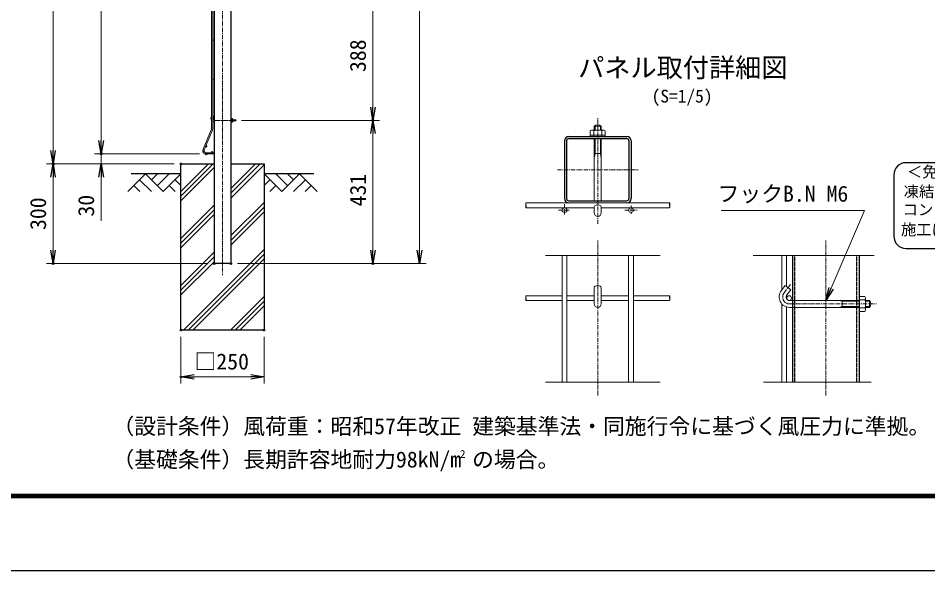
# Model space of a CAD drawing. Units: millimetres, scale not verified, with parts at other scales. Extents: x -4200 to 4200, y -2970 to 2970.
# Drawn here: x -616 to 2120, y -2970 to -1308 of the extents above; entities that cross this region are included whole.
import ezdxf
from ezdxf.enums import TextEntityAlignment as Align

# ---------------------------------------------------------------- set-up
doc = ezdxf.new("R2010")
doc.units = ezdxf.units.MM
doc.header["$LTSCALE"] = 10
doc.header["$PDMODE"] = 32
doc.header["$PDSIZE"] = 5
for name, pattern in [('USER1', [2, 1.25, -0.25, 0.25, -0.25]), ('USER2', [0.375, 0.25, -0.125]), ('USER3', [1.125, 0.75, -0.125, 0.125, -0.125])]:
    doc.linetypes.add(name, pattern=pattern)
for name, color, linetype, lineweight in [('0-0_D-TTL-TXT', 7, 'Continuous', 25), ('0-1_D-TTL', 7, 'Continuous', 25), ('0-2_D-BMK', 2, 'USER1', 13), ('0-3_D-STR2', 7, 'Continuous', 9), ('0-4_D-STR-DIM', 7, 'Continuous', 13), ('0-5_0', 7, 'Continuous', 25), ('0-7_D-STR-TXT', 7, 'Continuous', 13), ('0-8_D-STR3', 3, 'Continuous', 13), ('0-9_D-STR1', 1, 'Continuous', 25), ('0-B_D-BGD', 7, 'Continuous', 25), ('0-C_D-DCR-HCH', 7, 'Continuous', 13), ('0-D_D-STR4', 7, 'Continuous', 25)]:
    doc.layers.add(name, color=color, linetype=linetype, lineweight=lineweight)
doc.layers.add('0-6_DEFPOINTS', color=7, linetype='Continuous')
doc.styles.add('ＭＳ ゴシック', font='')
doc.styles.get('ＭＳ ゴシック').set_extended_font_data('MS Gothic')

# ---------------------------------------------------------------- blocks, each defined once
blk = doc.blocks.new('_OPEN')
at = {"layer": '0-5_0'}
blk.add_line((0, 0), (-10, 0), dxfattribs=at)
blk.add_lwpolyline([(-10, 1.667), (0, 0), (-10, -1.667)], dxfattribs=at)

msp = doc.modelspace()

# ---------------------------------------------------------------- linework, layer by layer
at = {"layer": '0-0_D-TTL-TXT', "color": 2}
for p, q in [((3857.59, -1742.14), (2055.06, -1742.14)), ((2018.21, -1778.99), (2018.21, -1963.26)), ((2055.06, -2000.11), (3857.59, -2000.11))]:
    msp.add_line(p, q, dxfattribs=at)
for centre, start, end in [((2055.06, -1778.99), 90, 180), ((2055.06, -1963.26), 180, 270)]:
    msp.add_arc(centre, 36.85, start, end, dxfattribs=at)
at = {"layer": '0-1_D-TTL', "color": 2}
msp.add_lwpolyline([(-4199.68, 2970.23), (4200.32, 2970.23), (4200.32, -2969.77), (-4199.68, -2969.77)], close=True, dxfattribs=at)
at = {"layer": '0-1_D-TTL'}
for points in [[(-3929.68, 2750.23), (3930.32, 2750.23), (3930.32, -2749.77), (-3929.68, -2749.77)], [(-3927.18, 2747.73), (3927.82, 2747.73), (3927.82, -2747.27), (-3927.18, -2747.27)], [(-3924.68, 2745.23), (3925.32, 2745.23), (3925.32, -2744.77), (-3924.68, -2744.77)], [(-3922.18, 2742.73), (3922.82, 2742.73), (3922.82, -2742.27), (-3922.18, -2742.27)], [(-3919.68, 2740.23), (3920.32, 2740.23), (3920.32, -2739.77), (-3919.68, -2739.77)]]:
    msp.add_lwpolyline(points, close=True, dxfattribs=at)
at = {"layer": '0-2_D-BMK'}
for p, q in [((-1.02, 282.54), (-1.02, -2080.1)), ((1127.65, -1926.22), (1127.65, -1608.7)), ((1006.44, -1763.21), (1248.85, -1763.21)), ((1009.1, -1884.81), (1043.15, -1884.81)), ((1027.65, -1866.61), (1027.65, -1897.74)), ((1208.84, -1884.81), (1247.72, -1884.81)), ((1227.65, -1870.63), (1227.65, -1895.72)), ((1127.65, -2442.21), (1127.65, -1976.63)), ((1813.74, -2442.21), (1813.74, -1976.63)), ((1687.92, -2133.7), (1706.86, -2108.57)), ((1704.54, -2167.02), (1966.26, -2167.02))]:
    msp.add_line(p, q, dxfattribs=at)
at = {"layer": '0-2_D-BMK', "linetype": 'USER3'}
msp.add_line((-27.42, -1614.8), (36.42, -1614.8), dxfattribs=at)
at = {"layer": '0-2_D-BMK'}
msp.add_arc((1704.54, -2146.22), 20.8, 143, 270, dxfattribs=at)
at = {"layer": '0-3_D-STR2'}
for p, q in [((-34.12, -1640.74), (-34.12, -805.86)), ((-30.52, -1640.74), (-30.52, -805.86)), ((-59.52, -1701.9), (-34.62, -1643.24)), ((-56.21, -1703.3), (-31.31, -1644.65)), ((-28.52, -1712.2), (-50.32, -1712.2)), ((-28.52, -1715.8), (-50.32, -1715.8)), ((-28.52, -1712.2), (-28.52, -1715.8)), ((1343.6, -1863.21), (911.69, -1863.21)), ((1117.25, -1877.61), (911.69, -1877.61)), ((1343.6, -1877.61), (1138.05, -1877.61)), ((1020.45, -2021.13), (1020.45, -2402.61)), ((1034.85, -2021.13), (1034.85, -2402.61)), ((1220.45, -2021.13), (1220.45, -2402.61)), ((1234.85, -2021.13), (1234.85, -2402.61)), ((1681.34, -2125.16), (1681.34, -2021.13)), ((1695.74, -2114.82), (1695.74, -2021.13)), ((1020.45, -2142.22), (911.69, -2142.22)), ((1020.45, -2156.62), (911.69, -2156.62)), ((1117.25, -2142.22), (1034.85, -2142.22)), ((1117.25, -2156.62), (1034.85, -2156.62)), ((1220.45, -2142.22), (1138.05, -2142.22)), ((1220.45, -2156.62), (1138.05, -2156.62)), ((1343.59, -2142.22), (1234.85, -2142.22)), ((1343.59, -2156.62), (1234.85, -2156.62)), ((1695.74, -2140.68), (1695.74, -2151.76)), ((1681.34, -2402.61), (1681.34, -2167.08)), ((1695.74, -2402.61), (1695.74, -2176.15))]:
    msp.add_line(p, q, dxfattribs=at)
for centre, radius in [((-28.72, -1373.52), 1.8), ((-28.72, -1492.16), 1.8), ((-28.72, -1610.4), 1.8), ((-49.78, -1692.78), 1.8), ((-32.02, -1710.4), 1.8), ((1027.65, -1884.81), 7.2), ((1227.65, -1884.81), 7.2), ((1703.05, -2149.41), 7.2)]:
    msp.add_circle(centre, radius, dxfattribs=at)
for centre, radius, start, end in [((-40.52, -1640.74), 6.4, 337, 0), ((-40.52, -1640.74), 10, 337, 0), ((-50.32, -1705.8), 10, 157, 270), ((-50.32, -1705.8), 6.4, 157, 270)]:
    msp.add_arc(centre, radius, start, end, dxfattribs=at)
for centre, ratio, start_param, end_param in [((911.69, -1866.81), 0.143611, 6.2831853, 9.424778), ((1343.6, -1874.02), 0.143651, 3.1457196, 6.2933134), ((911.69, -2145.82), 0.143611, 6.2831853, 9.424778), ((1343.59, -2153.02), 0.143651, 3.1457196, 6.2933134)]:
    msp.add_ellipse(centre, major_axis=(0, 3.6), ratio=ratio, start_param=start_param, end_param=end_param, dxfattribs=at)
for centre in [(911.69, -1874.01), (1343.6, -1866.81), (911.69, -2153.02), (1343.59, -2145.82)]:
    msp.add_ellipse(centre, major_axis=(0, 3.6), ratio=0.143611, dxfattribs=at)
at = {"layer": '0-4_D-STR-DIM'}
for p, q in [((-510.52, 229.2), (-510.52, -1705.8)), ((591.34, -2005.8), (591.34, 229.2)), ((-366.04, -1675.8), (-366.04, -770.8)), ((451.34, -1267.3), (451.34, -1574.8)), ((-366.04, -1675.8), (-366.04, -1635.8)), ((56.42, -1614.8), (471.34, -1614.8)), ((56.42, -1614.8), (471.34, -1614.8)), ((451.34, -1654.8), (451.34, -2005.8)), ((-70.32, -1715.8), (-386.04, -1715.8)), ((-70.32, -1715.8), (-386.04, -1715.8)), ((-366.04, -1715.8), (-366.04, -1745.8)), ((-146.02, -1745.8), (-530.52, -1745.8)), ((-146.02, -1745.8), (-530.52, -1745.8)), ((-146.02, -1745.8), (-386.04, -1745.8)), ((-510.52, -1785.8), (-510.52, -2005.8)), ((-366.04, -1785.8), (-366.04, -1917.45)), ((970.02, -2021.13), (1315.29, -2021.13)), ((1959.37, -2021.13), (1595.37, -2021.13)), ((-46.02, -2045.8), (-530.52, -2045.8)), ((43.98, -2045.8), (611.34, -2045.8)), ((43.98, -2045.8), (471.34, -2045.8)), ((-126.02, -2265.8), (-126.02, -2406.4)), ((123.98, -2265.8), (123.98, -2406.4)), ((83.98, -2386.4), (-86.02, -2386.4)), ((1315.29, -2402.61), (970.02, -2402.61)), ((1950.11, -2402.61), (1625.68, -2402.61))]:
    msp.add_line(p, q, dxfattribs=at)
at = {"layer": '0-6_DEFPOINTS'}
for p in [(36.42, -1614.8), (451.34, -1614.8), (-366.04, -1715.8), (-50.32, -1715.8), (-510.52, -1745.8), (-126.02, -1745.8), (-510.52, -2045.8), (-26.02, -2045.8), (23.98, -2045.8), (23.98, -2045.8), (451.34, -2045.8), (-126.02, -2245.8), (123.98, -2245.8), (-126.02, -2386.4)]:
    msp.add_point(p, dxfattribs=at)
at = {"layer": '0-7_D-STR-TXT'}
msp.add_lwpolyline([(1498.97, -1885.86), (1930.35, -1885.86), (1814.53, -2154.78)], dxfattribs=at)
at = {"layer": '0-8_D-STR3'}
for p, q in [((-34.54, -1604.91), (-34.12, -1604.34)), ((-27.42, -1604.09), (-30.52, -1601.75)), ((-30.39, -1608.04), (-27.42, -1604.09)), ((-28.32, -1612.2), (-26.02, -1612.2)), ((28.12, -1609.28), (23.98, -1609.28)), ((28.12, -1612.04), (23.98, -1612.04)), ((28.62, -1610.64), (28.62, -1619.14)), ((-28.32, -1617.4), (-26.02, -1617.4)), ((28.12, -1617.56), (23.98, -1617.56)), ((28.12, -1620.33), (23.98, -1620.33)), ((28.62, -1617.4), (31.72, -1617.4)), ((1117.25, -1632.26), (1138.05, -1632.26)), ((1117.25, -1643.93), (1117.25, -1632.26)), ((1119.65, -1643.93), (1119.65, -1630.56)), ((1135.65, -1643.93), (1135.65, -1630.56)), ((1138.05, -1643.93), (1138.05, -1632.26)), ((1150.21, -1659.61), (1105.09, -1659.61)), ((1146.31, -1643.93), (1108.99, -1643.93)), ((1111.75, -1643.93), (1115.65, -1646.19)), ((1119.55, -1643.93), (1115.65, -1646.19)), ((1115.65, -1646.19), (1115.65, -1663.21)), ((1135.75, -1643.93), (1139.65, -1646.19)), ((1143.55, -1643.93), (1139.65, -1646.19)), ((1139.65, -1646.19), (1139.65, -1663.21)), ((1146.31, -1643.93), (1150.21, -1646.19)), ((1150.21, -1646.19), (1150.21, -1663.21)), ((1117.25, -1856.81), (1117.25, -1669.61)), ((1119.65, -1714.41), (1119.65, -1669.61)), ((1135.65, -1714.41), (1135.65, -1669.61)), ((1138.05, -1856.81), (1138.05, -1669.61)), ((1138.05, -1714.41), (1117.25, -1714.41)), ((1119.65, -1714.41), (1117.25, -1728.81)), ((1135.65, -1714.41), (1138.05, -1728.81)), ((1117.25, -1875.51), (1117.25, -1893.21)), ((1138.05, -1875.51), (1138.05, -1893.21)), ((1117.25, -2118.34), (1117.25, -2167.02)), ((1138.05, -2167.02), (1138.05, -2118.34)), ((1679.62, -2127.44), (1691.52, -2111.64)), ((1708.14, -2124.16), (1691.52, -2111.64)), ((1696.23, -2139.96), (1708.14, -2124.16)), ((1704.54, -2156.62), (1913.74, -2156.62)), ((1852.94, -2156.62), (1862.54, -2159.02)), ((1862.54, -2156.62), (1862.54, -2177.42)), ((1862.54, -2159.02), (1913.74, -2159.02)), ((1930.76, -2144.46), (1913.74, -2144.46)), ((1913.74, -2144.46), (1913.74, -2191.98)), ((1930.76, -2155.02), (1913.74, -2155.02)), ((1933.02, -2151.12), (1930.76, -2155.02)), ((1933.02, -2158.92), (1930.76, -2155.02)), ((1933.02, -2156.62), (1944.69, -2156.62)), ((1933.02, -2159.02), (1946.39, -2159.02)), ((1944.69, -2156.62), (1944.69, -2177.42)), ((1704.54, -2177.42), (1913.74, -2177.42)), ((1852.94, -2177.42), (1862.54, -2175.02)), ((1862.54, -2175.02), (1913.74, -2175.02)), ((1930.76, -2179.02), (1913.74, -2179.02)), ((1933.02, -2175.12), (1930.76, -2179.02)), ((1933.02, -2182.92), (1930.76, -2179.02)), ((1933.02, -2185.68), (1930.76, -2189.58)), ((1933.02, -2175.02), (1946.39, -2175.02)), ((1933.02, -2177.42), (1944.69, -2177.42)), ((1930.76, -2189.58), (1913.74, -2189.58))]:
    msp.add_line(p, q, dxfattribs=at)
for points in [[(28.62, -1612.2), (31.72, -1612.2), (31.72, -1617.4)], [(1108.99, -1643.93), (1105.09, -1646.19), (1105.09, -1663.21)], [(1933.02, -2185.68), (1933.02, -2148.36), (1930.76, -2144.46)]]:
    msp.add_lwpolyline(points, dxfattribs=at)
for centre, radius, start, end in [((-28.32, -1609.6), 7.8, 143, 221.96156), ((-28.32, -1609.6), 2.6, 143, 147.797), ((-28.32, -1609.6), 2.6, 212.203, 270), ((26.46, -1610.66), 2.16, 320.19668, 39.80332), ((20.74, -1614.8), 7.88, 339.48158, 20.51842), ((28.68, -1614.8), 4, 319.4584, 40.5416), ((-28.32, -1609.6), 7.8, 253.6171, 270), ((26.5, -1618.95), 2.13, 319.53759, 40.46241), ((1127.65, -1644.41), 16, 49.4584, 130.5416), ((1127.65, -1893.21), 10.4, 180, 0), ((1704.54, -2146.22), 31.2, 143, 270), ((1704.54, -2146.22), 10.4, 143, 270), ((1932.54, -2167.02), 16, 319.4584, 40.5416), ((1127.65, -2167.02), 10.4, 180, 0)]:
    msp.add_arc(centre, radius, start, end, dxfattribs=at)
for centre, major_axis, start_param, end_param in [((1127.65, -1875.57), (10.4, 0), 0, 3.1415927), ((1127.65, -2118.4), (-10.4, 0), 3.1415927, 6.2831853)]:
    msp.add_ellipse(centre, major_axis=major_axis, ratio=0.649974, start_param=start_param, end_param=end_param, dxfattribs=at)
at = {"layer": '0-9_D-STR1'}
for p, q in [((-26.02, 289.24), (-26.02, -2045.8)), ((23.98, 275.85), (23.98, -2045.8)), ((1040.45, -1663.21), (1214.85, -1663.21)), ((1027.65, -1676.01), (1027.65, -1850.41)), ((1034.05, -1676.01), (1034.05, -1850.41)), ((1040.45, -1669.61), (1214.85, -1669.61)), ((1221.25, -1676.01), (1221.25, -1850.41)), ((1227.65, -1676.01), (1227.65, -1850.41)), ((1040.45, -1856.81), (1214.85, -1856.81)), ((1713.74, -2021.13), (1713.74, -2402.61)), ((1913.74, -2021.13), (1913.74, -2402.61)), ((23.98, -2045.8), (-26.02, -2045.8))]:
    msp.add_line(p, q, dxfattribs=at)
at = {"layer": '0-9_D-STR1', "linetype": 'USER2'}
for p, q in [((1720.14, -2402.61), (1720.14, -2021.13)), ((1907.34, -2402.61), (1907.34, -2021.13))]:
    msp.add_line(p, q, dxfattribs=at)
at = {"layer": '0-9_D-STR1'}
for centre, radius, start, end in [((1040.45, -1676.01), 12.8, 90, 180), ((1214.85, -1676.01), 12.8, 0, 90), ((1040.45, -1676.01), 6.4, 90, 180), ((1214.85, -1676.01), 6.4, 0, 90), ((1040.45, -1850.41), 12.8, 180, 270), ((1040.45, -1850.41), 6.4, 180, 270), ((1214.85, -1850.41), 6.4, 270, 0), ((1214.85, -1850.41), 12.8, 270, 0)]:
    msp.add_arc(centre, radius, start, end, dxfattribs=at)
at = {"layer": '0-B_D-BGD'}
for p, q in [((-126.02, -1775.8), (-276.02, -1775.8)), ((273.98, -1775.8), (123.98, -1775.8))]:
    msp.add_line(p, q, dxfattribs=at)
at = {"layer": '0-C_D-DCR-HCH'}
for p, q in [((-126.02, -1828.79), (-43.03, -1745.8)), ((-126.02, -1842.94), (-28.88, -1745.8)), ((23.98, -1834.36), (112.54, -1745.8)), ((23.98, -1820.22), (98.4, -1745.8)), ((23.98, -1848.5), (123.98, -1748.5)), ((-232.44, -1775.8), (-285.65, -1829.02)), ((-232.44, -1775.8), (-179.23, -1829.02)), ((-214.7, -1793.54), (-196.96, -1775.8)), ((-196.96, -1811.28), (-161.49, -1775.8)), ((-179.23, -1829.02), (-126.02, -1775.8)), ((-126.02, -1857.08), (-26.02, -1757.08)), ((177.2, -1829.02), (123.98, -1775.8)), ((194.93, -1811.28), (159.46, -1775.8)), ((230.41, -1775.8), (177.2, -1829.02)), ((212.76, -1793.63), (194.93, -1775.8)), ((230.41, -1775.8), (283.62, -1829.02)), ((-250.18, -1793.54), (-214.54, -1829.02)), ((-143.75, -1793.54), (-126.02, -1811.2)), ((141.72, -1793.54), (123.98, -1811.2)), ((248.15, -1793.54), (212.51, -1829.02)), ((-267.91, -1811.28), (-250.1, -1829.02)), ((-161.49, -1811.28), (-143.67, -1829.02)), ((159.46, -1811.28), (141.64, -1829.02)), ((265.88, -1811.28), (248.06, -1829.02)), ((-126.02, -1970.22), (-26.02, -1870.22)), ((-126.02, -1984.36), (-26.02, -1884.36)), ((23.98, -1961.64), (123.98, -1861.64)), ((23.98, -1975.78), (123.98, -1875.78)), ((-126.02, -1998.5), (-26.02, -1898.5)), ((23.98, -1989.92), (123.98, -1889.92)), ((-126.02, -2111.64), (-26.02, -2011.64)), ((-118.76, -2245.8), (123.98, -2003.06)), ((-104.62, -2245.8), (123.98, -2017.2)), ((-126.02, -2125.78), (-26.02, -2025.78)), ((-126.02, -2139.92), (-26.02, -2039.92)), ((-90.48, -2245.8), (123.98, -2031.34)), ((22.66, -2245.8), (123.98, -2144.48)), ((36.8, -2245.8), (123.98, -2158.62)), ((50.94, -2245.8), (123.98, -2172.76))]:
    msp.add_line(p, q, dxfattribs=at)
at = {"layer": '0-D_D-STR4'}
msp.add_lwpolyline([(23.98, -1745.8), (123.98, -1745.8), (123.98, -2245.8), (-126.02, -2245.8), (-126.02, -1745.8), (-26.02, -1745.8)], dxfattribs=at)

# ---------------------------------------------------------------- block references
at = {"layer": '0-4_D-STR-DIM', "xscale": 4, "yscale": 4}
for p, rotation in [((451.34, -1614.8), 270), ((451.34, -1614.8), 90), ((-366.04, -1715.8), 270), ((-366.04, -1715.8), 270), ((-510.52, -1745.8), 270), ((-510.52, -1745.8), 90), ((-366.04, -1745.8), 90), ((-510.52, -2045.8), 270), ((451.34, -2045.8), 270), ((591.34, -2045.8), 270), ((-126.02, -2386.4), 180)]:
    msp.add_blockref('_OPEN', p, dxfattribs=dict(at, rotation=rotation))
msp.add_blockref('_OPEN', (123.98, -2386.4), dxfattribs=at)
at = {"layer": '0-7_D-STR-TXT', "xscale": 4, "yscale": 4, "rotation": 246.69874}
msp.add_blockref('_OPEN', (1813.74, -2156.62), dxfattribs=at)

# ---------------------------------------------------------------- texts
at = {"layer": '0-0_D-TTL-TXT', "style": 'ＭＳ ゴシック'}
for s, height, p in [('パネル取付詳細図', 57.7, (1068.61, -1502.33)), ('(S=1/5)', 38.49, (1289.53, -1572.77)), ('＜免責事項＞ \u3000\u3000', 33.65, (2057.79, -1796.81)), ('凍結の恐れがある場所への設置は、内部に溜まった雨水等の凍結融解により支柱の破損や', 33.65, (2047.82, -1856.14)), ('コンクリート基礎の破損の恐れがありますので施工時、水仕舞いを行ってください。', 33.65, (2044.79, -1910.26)), ('施工による水仕舞い不備で起こる支柱・基礎の破損について当社は責任を負いかねます。 ', 33.65, (2039.64, -1970.33)), ('（設計条件）風荷重：昭和57年改正 建築基準法・同施行令に基づく風圧力に準拠。', 48.09, (-332.13, -2573.38)), ('（基礎条件）長期許容地耐力98kN/m の場合。', 48.09, (-332.13, -2673.38)), ('2', 24.05, (713.34, -2637.57))]:
    msp.add_text(s, height=height, dxfattribs=at).set_placement(p, align=Align.BOTTOM_LEFT)
at = {"layer": '0-4_D-STR-DIM', "style": 'ＭＳ ゴシック'}
for s, p in [('388', (444.59, -1469.55)), ('431', (444.59, -1873.73)), ('300', (-517.27, -1944.68)), ('30', (-372.79, -1904.25))]:
    msp.add_text(s, height=48.09, rotation=90, dxfattribs=at).set_placement(p, align=Align.BOTTOM_LEFT)
msp.add_text('□250', height=48.09, dxfattribs=at).set_placement((-85.17, -2378.64), align=Align.BOTTOM_LEFT)
at = {"layer": '0-7_D-STR-TXT', "style": 'ＭＳ ゴシック'}
msp.add_text('フックB.N M6', height=48.09, dxfattribs=at).set_placement((1488.05, -1873.91), align=Align.BOTTOM_LEFT)

doc.saveas('drawing.dxf')
